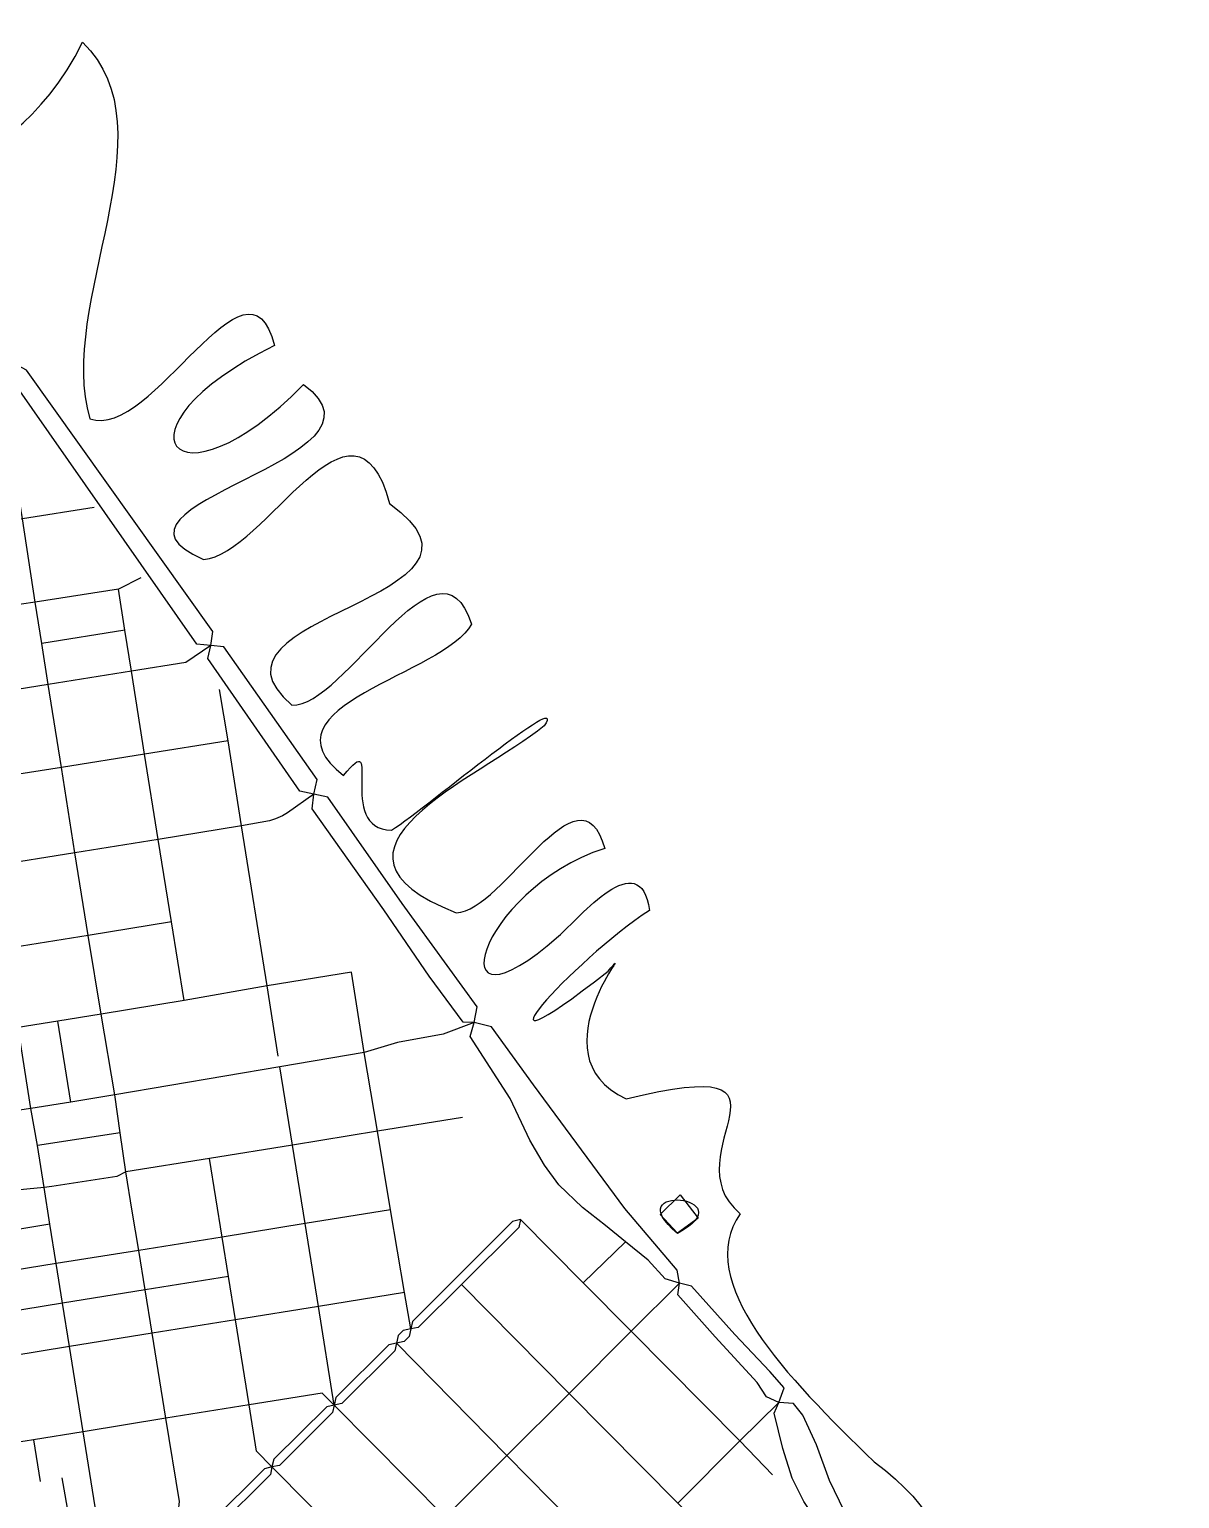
# Model space of a CAD drawing. Extents: x 0 to 264, y 89 to 356.
# Drawn here: x 189.17 to 215.45, y 261.56 to 295.13 of the extents above; entities that cross this region are included whole.
import ezdxf

# ---------------------------------------------------------------- set-up
doc = ezdxf.new("R2010")
doc.units = 0
doc.layers.get('0').update_dxf_attribs({"linetype": 'CONTINUOUS'})

msp = doc.modelspace()

# ---------------------------------------------------------------- linework, layer by layer
at = {"color": 4}
for points in [[(189.932248, 266.022006), (189.787829, 266.928202), (189.64341, 267.826685), (189.507811, 268.670044), (189.354576, 269.624748), (189.203542, 270.46921), (188.916908, 272.322397), (188.830921, 272.832822), (188.613742, 274.118256), (188.310574, 276.008925), (188.00079, 277.955815), (187.704236, 279.846484), (187.404375, 281.758099), (187.107822, 283.648768), (186.806857, 285.552665), (186.501484, 287.457665), (186.222569, 289.30644), (186.361476, 289.817968)], [(193.315607, 281.05144), (193.364115, 281.366736), (189.109835, 287.340808), (188.722881, 287.543655), (188.339236, 287.672639), (186.457387, 289.394635), (186.361476, 289.817968)], [(192.711476, 260.423863), (192.576978, 261.281553), (192.602321, 261.489912), (192.292551, 263.393812), (191.977256, 265.337397), (191.816301, 266.327379), (191.670782, 267.228063), (191.524159, 268.129853), (191.378637, 269.025026), (191.244141, 269.914689), (191.126181, 270.78671), (190.809784, 272.629974), (190.516535, 274.423629), (190.212266, 276.316502), (189.906893, 278.261188), (189.603724, 280.156268), (189.454894, 281.097744), (189.301659, 282.042526), (189.013922, 283.942014), (188.711857, 285.841502), (188.492474, 287.150088), (188.722881, 287.543655)], [(195.673706, 277.65375), (195.749774, 277.989992), (193.614367, 281.016162), (193.315607, 281.05144), (193.001415, 281.08231), (188.797847, 287.097171), (188.722881, 287.543655)], [(190.649931, 284.202189), (189.013922, 283.942014), (187.107822, 283.648768), (186.423213, 283.539627), (185.784905, 283.437101), (185.026433, 283.316937), (184.550183, 283.240869)], [(191.718187, 282.599254), (191.205556, 282.335772), (189.301659, 282.042526), (188.356875, 281.900314), (187.404375, 281.758099)], [(192.705965, 272.936451), (192.418228, 274.735617), (192.115062, 276.620772), (191.804174, 278.567665), (191.50652, 280.460537), (191.35659, 281.403117), (191.205556, 282.335772)], [(191.35659, 281.403117), (189.454894, 281.097744)], [(193.315607, 281.05144), (192.745651, 280.658976), (191.50652, 280.460537), (189.603724, 280.156268), (188.655633, 280.004133), (187.704236, 279.846484), (186.941353, 279.721911)], [(199.332672, 272.438151), (199.404331, 272.790928), (197.687847, 275.157847), (195.991206, 277.58099), (195.673706, 277.65375), (195.352899, 277.720998), (193.250563, 280.751579), (193.315607, 281.05144)], [(194.603246, 273.274897), (194.017855, 276.931659), (193.71579, 278.86973), (193.519558, 280.041615)], [(193.71579, 278.86973), (191.804174, 278.567665), (189.906893, 278.261188), (188.932343, 278.106849), (188.00079, 277.955815), (186.655826, 277.735329), (186.02303, 277.632803), (185.95027, 277.621769), (185.363776, 277.52697)], [(195.673706, 277.65375), (195.070676, 277.227109), (194.951615, 277.154349), (194.791762, 277.085998), (194.661674, 277.047412), (194.017855, 276.931659), (192.115062, 276.620772), (190.212266, 276.316502), (188.310574, 276.008925)], [(204.02572, 266.481718), (203.9717, 266.781579), (202.778871, 268.187178), (200.690867, 271.014912), (199.732855, 272.341137), (199.332672, 272.438151), (199.082423, 272.444755), (198.306312, 273.496473), (197.266718, 275.011213), (195.629609, 277.315292), (195.673706, 277.653739)], [(192.418228, 274.735617), (190.516535, 274.423629), (188.613742, 274.118256)], [(196.534704, 273.584678), (194.603246, 273.274897), (192.705965, 272.936451), (190.809784, 272.629974), (189.819799, 272.46902), (188.916908, 272.322397), (188.030556, 272.175772), (187.197117, 272.044583), (186.262256, 271.895756), (184.783897, 271.659835), (183.603194, 271.473524), (182.441232, 271.291623), (181.855841, 271.201224), (181.652994, 271.169254), (181.16572, 271.093187), (180.468984, 270.981842), (180.087544, 270.921206), (179.905643, 270.892544), (179.692873, 270.85947)], [(197.884079, 265.434411), (197.740764, 266.266744), (197.425468, 268.156312), (197.125607, 269.951067), (196.824645, 271.751338), (196.534704, 273.584678)], [(194.856806, 271.666451), (194.603246, 273.274897)], [(199.332672, 272.438151), (198.626016, 272.17026), (197.578706, 271.981744), (196.824645, 271.751338), (194.895391, 271.422814), (191.126181, 270.78671), (190.117456, 270.620244), (189.203542, 270.46921), (187.481546, 270.220062)], [(190.117456, 270.620244), (189.819799, 272.46902)], [(206.292317, 263.757613), (206.412482, 264.090548), (206.087266, 264.459861), (205.285797, 265.310939), (204.298019, 266.410062), (204.02572, 266.481718), (203.699401, 266.583143), (203.305833, 267.009784), (202.790998, 267.424298), (202.331283, 267.802431), (201.81204, 268.211433), (201.271849, 268.726268), (200.944426, 269.17606), (200.608187, 269.744912), (200.152881, 270.704028), (199.245581, 272.116242), (199.332672, 272.438151)], [(196.136728, 263.694774), (195.774028, 265.949244), (195.469756, 267.841016), (195.182022, 269.637978), (194.895391, 271.422814)], [(199.069192, 270.264159), (197.125607, 269.951067), (195.182022, 269.637978), (193.28474, 269.332606), (191.378637, 269.025026), (191.168074, 268.918092), (189.685303, 268.689887), (189.507811, 268.670047), (188.075756, 268.530036), (186.839931, 268.316162), (184.163228, 267.880702), (182.763143, 267.660216), (181.726857, 267.492647), (180.892317, 267.359254), (180.129437, 267.235782), (179.744686, 267.174046), (179.144964, 267.077032), (177.825355, 266.865365), (177.064678, 266.742994), (176.499131, 266.651494), (175.918151, 266.557785)], [(191.244141, 269.914689), (189.354576, 269.624748)], [(194.71349, 262.285869), (194.362917, 262.640851), (194.19204, 263.700285), (193.878951, 265.643871), (193.719097, 266.634956), (193.573575, 267.535643), (193.28474, 269.332606)], [(197.425468, 268.156312), (195.469756, 267.841016), (193.573575, 267.535643), (191.670782, 267.228063), (189.787829, 266.928202), (188.421919, 266.709923), (187.13428, 266.503768), (185.423308, 266.231466), (184.458681, 266.065), (182.010183, 265.685764)], [(200.394313, 267.934722), (200.213516, 267.891728), (197.922665, 265.608593), (197.884079, 265.434411), (197.845494, 265.260226), (197.733048, 265.147778), (197.556659, 265.108092)], [(200.394313, 267.934722), (200.351319, 267.751718), (199.043838, 266.453056), (198.058264, 265.471893), (197.884079, 265.434411)], [(200.394313, 267.934722), (201.827474, 266.489437), (202.924393, 265.381494), (205.404861, 262.877873), (206.15231, 262.100661)], [(189.64341, 267.826685), (188.253246, 267.599583), (186.988758, 267.395633), (184.302135, 266.997657), (181.862456, 266.610702)], [(201.827474, 266.489437), (202.790998, 267.424298)], [(193.719097, 266.634956), (191.816301, 266.327379), (189.932248, 266.022006), (188.578465, 265.803724)], [(197.740764, 266.266744), (195.774028, 265.949244), (193.878951, 265.643871), (191.977256, 265.337397), (190.090998, 265.033125), (188.748238, 264.81705), (187.441857, 264.606484), (185.727577, 264.331981), (184.773976, 264.171024), (182.777474, 263.861242), (182.318863, 263.787379), (181.058783, 263.585633), (179.765633, 263.379481), (178.845103, 263.232855), (178.400826, 263.15348), (177.593845, 263.030008), (177.096649, 262.95284), (174.437588, 262.528403), (172.993403, 262.296893)], [(199.043838, 266.453056), (201.505563, 263.963768), (203.984931, 261.457942), (206.495165, 258.92125), (208.985556, 256.402197), (210.854174, 254.513732)], [(204.02572, 266.481718), (202.924393, 265.381494), (201.505563, 263.963768), (200.083428, 262.543838)], [(208.042978, 260.46796), (208.039676, 260.892397), (207.79714, 261.26171), (207.452081, 261.96947), (207.156629, 262.78527), (206.845744, 263.46216), (206.632974, 263.734463), (206.292323, 263.757605), (206.008992, 263.88329), (205.797325, 264.210713), (204.839313, 265.252508), (203.990442, 266.217135), (204.02572, 266.481718)], [(191.013732, 259.283951), (190.708359, 261.18454), (190.402986, 263.087335), (190.090998, 265.033125), (189.932248, 266.022006)], [(197.884079, 265.434411), (197.709894, 265.396926), (197.595242, 265.283377), (197.556659, 265.108092), (197.520278, 264.937215), (196.308706, 263.731155), (196.136728, 263.694774)], [(197.556659, 265.108092), (197.383575, 265.07171), (196.176415, 263.867855), (196.136728, 263.694774), (196.100347, 263.523897), (194.886572, 262.316736), (194.71349, 262.285869)], [(197.556659, 265.108092), (200.083428, 262.543838), (202.558385, 260.030296), (205.062006, 257.489192), (207.546883, 254.965731), (210.035069, 252.438958)], [(196.136728, 263.694774), (195.864426, 263.971484), (194.19204, 263.700285), (192.292551, 263.393812), (190.402986, 263.087335), (189.265278, 262.903231), (189.076762, 262.873465), (188.906988, 262.845891), (188.361283, 262.757708), (187.757153, 262.659591), (185.661433, 262.324452), (185.094784, 262.234053), (184.601996, 262.154678), (183.121433, 261.917657), (182.636363, 261.840486), (180.082032, 261.431484)], [(196.136728, 263.694774), (195.964748, 263.657292), (194.760895, 262.457847), (194.71349, 262.285869), (194.680417, 262.111685), (193.457822, 260.88909), (193.285841, 260.856016)], [(196.136728, 263.694774), (198.673421, 261.134931), (201.156093, 258.626901), (203.665226, 256.093516), (206.157822, 253.576667), (208.650417, 251.059817), (210.463915, 249.227577)], [(206.292317, 263.757613), (205.404861, 262.877873)], [(208.042978, 260.46796), (207.74091, 260.380869), (207.242613, 260.93098), (206.867785, 261.49322), (206.598794, 262.024591), (206.382716, 262.703688), (206.190895, 263.515077), (206.292317, 263.757613)], [(189.265278, 262.903231), (189.42072, 261.952935)], [(205.404861, 262.877873), (203.984931, 261.457942)], [(200.083428, 262.543838), (198.673421, 261.134931), (197.257899, 259.720512), (195.828048, 258.292865), (194.630808, 257.096728), (194.229522, 256.695442), (192.946294, 255.414419), (192.236327, 254.705556), (191.097518, 253.566744), (189.872716, 252.343048), (188.639097, 251.109426)], [(194.71349, 262.285869), (194.545921, 262.242873), (193.327734, 261.029097), (193.285841, 260.856016), (193.247256, 260.687343), (189.856181, 257.312803), (189.688611, 257.274218)], [(194.71349, 262.285869), (197.257899, 259.720512), (197.909437, 259.062361), (198.880676, 258.084506), (199.742778, 257.213585), (201.078922, 255.866415)], [(190.085486, 261.084218), (189.922325, 262.034514)]]:
    msp.add_lwpolyline(points, dxfattribs=at)
at = {"color": 3}
for points in [[(203.979419, 267.621633), (203.585851, 268.047171), (204.038951, 268.50027), (204.44795, 267.966692), (203.979419, 267.621633)], [(203.980672, 267.619726), (203.980672, 267.619726)]]:
    msp.add_lwpolyline(points, dxfattribs=at)
for points in [[(188.127132, 295.125287), (184.749931, 291.131642), (188.628361, 291.266539), (190.387221, 294.829941)], [(190.387221, 294.829941), (192.463129, 292.841031), (189.765353, 288.832663), (190.556969, 286.229854)], [(190.556969, 286.229854), (191.975201, 285.7154), (194.164418, 290.352446), (194.76994, 287.901242)], [(194.76994, 287.901242), (190.879465, 285.99561), (192.484256, 283.971421), (195.435942, 287.011689)], [(195.435942, 287.011689), (197.82591, 285.282426), (190.218929, 284.267148), (193.152485, 283.016223)], [(193.152485, 283.016223), (194.537271, 283.104596), (196.59228, 287.321044), (197.402244, 284.292568)], [(197.402244, 284.292568), (200.496432, 282.090537), (192.707455, 281.761209), (195.168602, 279.688352)], [(195.168602, 279.688352), (196.357804, 279.607648), (198.530162, 283.867524), (199.270236, 281.540585)], [(199.270236, 281.540585), (198.687399, 280.385743), (194.319311, 279.662204), (196.35216, 278.076702)], [(197.447628, 276.830917), (198.339098, 277.416618), (201.507736, 280.100111), (200.934639, 279.212167)], [(200.934639, 279.212167), (199.40962, 277.98507), (195.301723, 276.357495), (198.925761, 274.94383)], [(196.35216, 278.076702), (197.28287, 279.257884), (196.155561, 276.850038), (197.447628, 276.830917)], [(198.925761, 274.94383), (199.998697, 274.970669), (201.74075, 278.460248), (202.31757, 276.414394)], [(202.31757, 276.414394), (199.369739, 275.450393), (198.429016, 271.907045), (201.257515, 274.407455)], [(201.257515, 274.407455), (201.730418, 274.819327), (203.133133, 276.526602), (203.336759, 274.999032)], [(203.336759, 274.999032), (201.602755, 273.856995), (198.870768, 270.859724), (202.394185, 273.608873)], [(202.394185, 273.608873), (203.195431, 274.538601), (200.62805, 271.713325), (202.804291, 270.691841)], [(202.804291, 270.691841), (207.276672, 271.785774), (203.761456, 269.455364), (205.410435, 268.066955)], [(203.980672, 267.619726), (205.57586, 268.478), (202.562463, 268.785478), (203.980672, 267.619726)], [(205.410435, 268.066955), (204.333424, 266.524286), (206.471094, 264.339982), (208.4712, 262.398586)], [(208.4712, 262.398586), (211.348599, 260.329274), (209.588543, 257.825011), (212.95842, 259.749719)], [(212.95842, 259.749719), (213.704322, 259.991962), (215.450349, 261.816627), (215.308601, 259.847196)]]:
    msp.add_open_spline(points, degree=3, dxfattribs=at)

doc.saveas('drawing.dxf')
